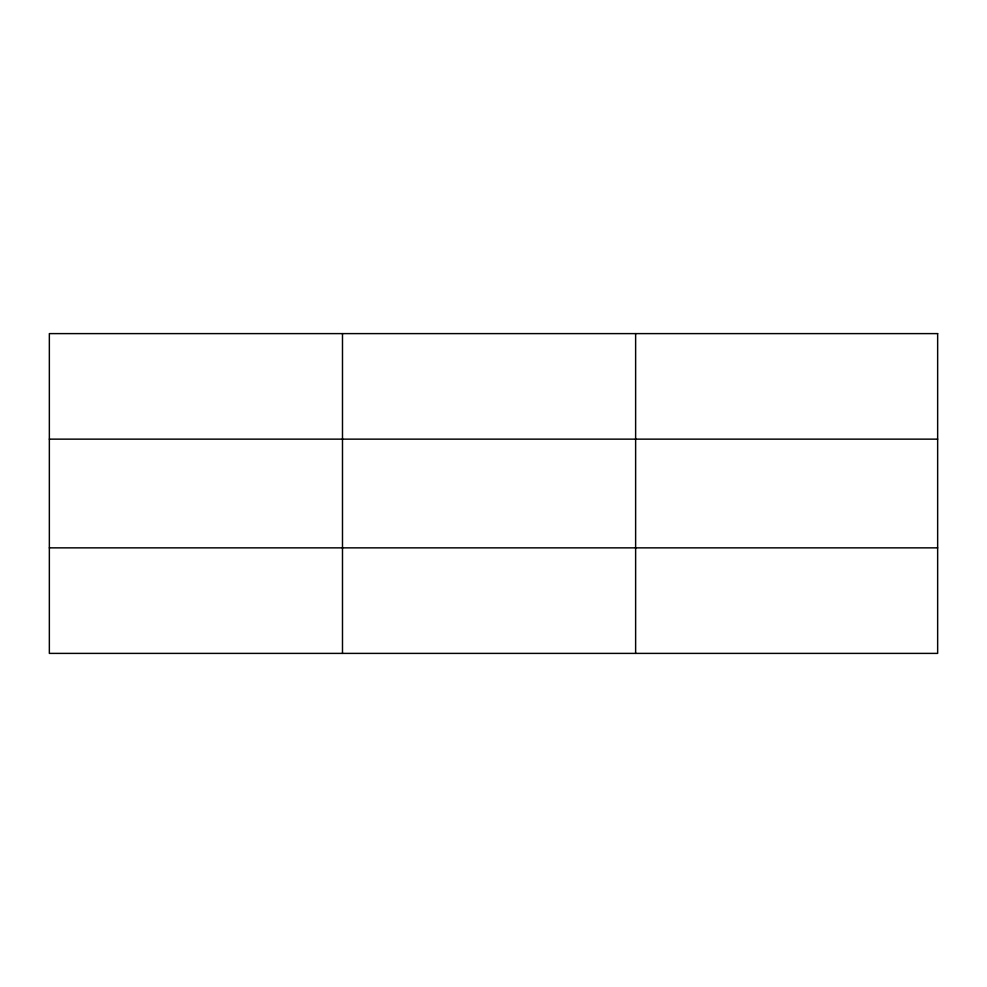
<?xml version="1.0" encoding="UTF-8"?>
<svg xmlns="http://www.w3.org/2000/svg" width="987" height="987" viewBox="0 0 987 987"><rect width="100%" height="100%" fill="white"/><g stroke="black" fill="none" stroke-linecap="round" stroke-linejoin="round"><path stroke-width="1.48" d="M49.35 439.141L937.65 439.141M49.35 547.859L937.65 547.859M635.628 333.606L635.628 653.394M342.489 333.606L342.489 653.394M937.65 333.606L49.35 333.606L49.35 653.394L937.65 653.394L937.65 333.606"/></g></svg>
